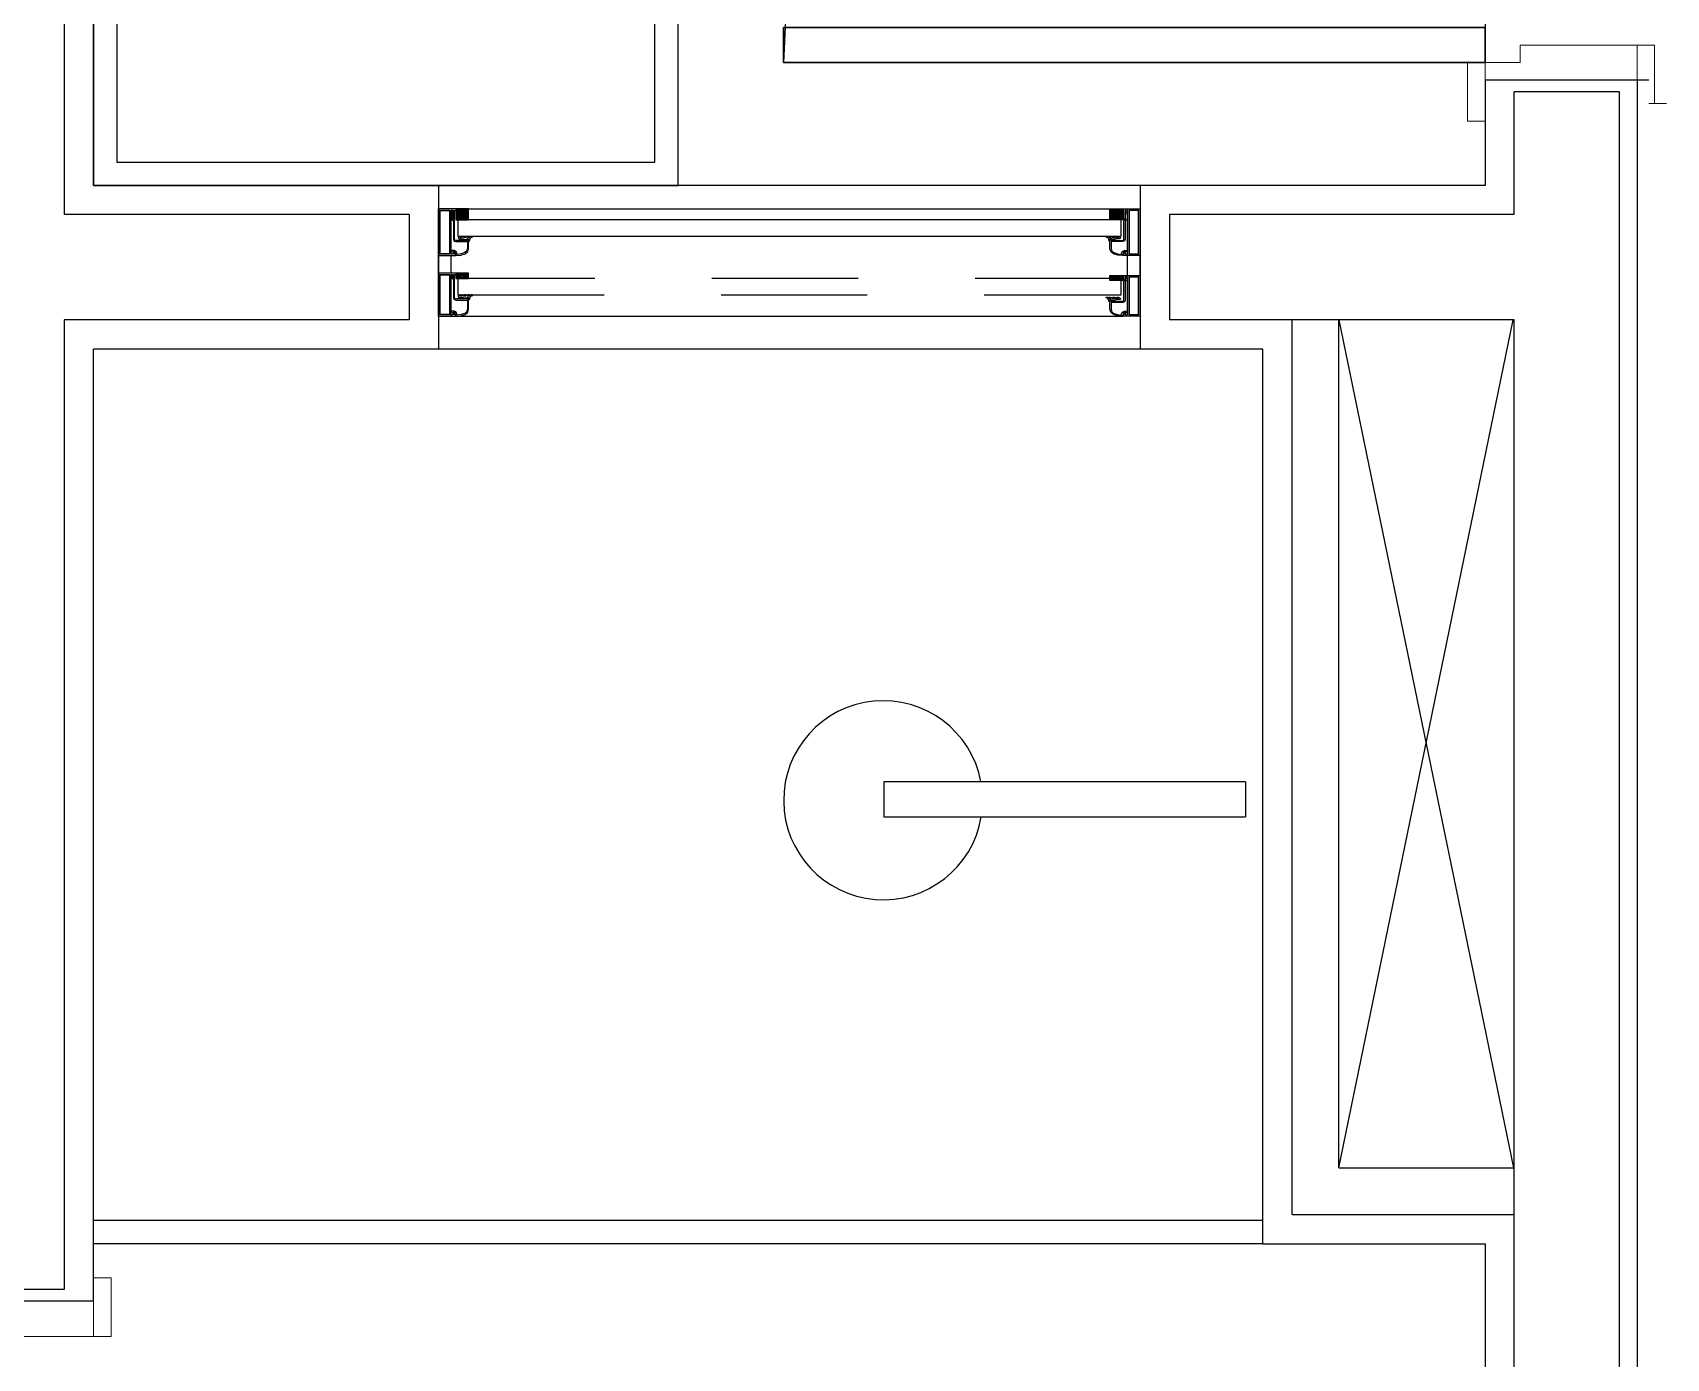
# Model space of a CAD drawing. Header units: millimetres. Extents: x 188.6 to 263.2, y 40.1 to 120.1.
# Drawn here: x 257.261 to 258.658, y 77.097 to 78.23 of the extents above; entities that cross this region are included whole.
import ezdxf

# ---------------------------------------------------------------- set-up
doc = ezdxf.new("R2010")
doc.units = ezdxf.units.MM
doc.linetypes.add('XREF-TIPO$0$HIDDEN', pattern=[0.375, 0.25, -0.125])
doc.linetypes.add('XREF-TIPO$0$HIDDEN2', pattern=[0.1875, 0.125, -0.0625])
doc.layers.add('ARQ', color=8, linetype='Continuous')

# ---------------------------------------------------------------- blocks, each defined once
blk = doc.blocks.new('XREF-TIPO$0$Z$W@#1289')
h = blk.add_hatch()
h.set_pattern_fill('ANSI31', color=0, scale=0.0003, style=0)
h.paths.add_polyline_path([(-0.0352, 0.0907), (-0.0242, 0.0907), (-0.0242, 0.0824), (-0.0334, 0.0824), (-0.0352, 0.0824)])
h = blk.add_hatch()
h.set_pattern_fill('ANSI31', color=0, scale=0.0003, style=0)
h.paths.add_polyline_path([(0.5352, 0.0824), (0.5352, 0.0907), (0.5242, 0.0907), (0.5242, 0.0824)])
h = blk.add_hatch()
h.set_pattern_fill('ANSI31', color=0, scale=0.0003, style=0)
h.paths.add_polyline_path([(-0.0352, 0.0324), (-0.0352, 0.0357), (-0.0242, 0.0357), (-0.0242, 0.0324), (-0.0255, 0.0324)])
h = blk.add_hatch()
h.set_pattern_fill('ANSI31', color=0, scale=0.0003, style=0)
h.paths.add_polyline_path([(0.5242, 0.0305), (0.5242, 0.0338), (0.5352, 0.0338), (0.5352, 0.0305), (0.5338, 0.0305)])
at = {"color": 0}
for p, q in [((-0.05, 0), (-0.05, 0.0919)), ((-0.0242, 0.0919), (0.5242, 0.0919)), ((-0.0392, 0.0369), (-0.0392, 0.0519)), ((0.5392, 0.035), (0.5392, 0.0519)), ((0.55, 0.035), (0.55, 0.0519)), ((-0.0392, 0), (-0.0392, 0.0353)), ((-0.0392, 0), (0.5356, 0))]:
    blk.add_line(p, q, dxfattribs=at)
for points in [[(-0.0242, 0.0919), (-0.05, 0.0919), (-0.05, 0.0519), (-0.0356, 0.0519, 0.446841), (-0.0352, 0.0523), (-0.0352, 0.0526, 0.480957), (-0.0357, 0.0531), (-0.0362, 0.0531), (-0.0362, 0.0547, 0.329606), (-0.0365, 0.0551), (-0.0367, 0.0552), (-0.0371, 0.0552), (-0.0373, 0.0549), (-0.0373, 0.0535, -0.409991), (-0.0377, 0.0531), (-0.0388, 0.0531, -0.414214), (-0.0392, 0.0535), (-0.0392, 0.0903, -0.414214), (-0.0388, 0.0907), (-0.0377, 0.0907, -0.414214), (-0.0373, 0.0903), (-0.0373, 0.0833, 0.414214), (-0.0369, 0.0829), (-0.0366, 0.0829, 0.414214), (-0.0362, 0.0833), (-0.0362, 0.0903, -0.414214), (-0.0358, 0.0907), (-0.0242, 0.0907), (-0.0242, 0.0919)], [(0.5242, 0.0919), (0.55, 0.0919), (0.55, 0.0519), (0.5356, 0.0519, -0.446841), (0.5352, 0.0523), (0.5352, 0.0526, -0.480957), (0.5357, 0.0531), (0.5362, 0.0531), (0.5362, 0.0547, -0.329606), (0.5365, 0.0551), (0.5367, 0.0552), (0.5371, 0.0552), (0.5373, 0.0549), (0.5373, 0.0535, 0.409991), (0.5377, 0.0531), (0.5388, 0.0531, 0.414214), (0.5392, 0.0535), (0.5392, 0.0903, 0.414214), (0.5388, 0.0907), (0.5377, 0.0907, 0.414214), (0.5373, 0.0903), (0.5373, 0.0833, -0.414214), (0.5369, 0.0829), (0.5366, 0.0829, -0.414214), (0.5362, 0.0833), (0.5362, 0.0903, 0.414214), (0.5358, 0.0907), (0.5242, 0.0907), (0.5242, 0.0919)], [(-0.0242, 0.0369), (-0.05, 0.0369), (-0.05, 0), (-0.0356, 0, 0.446841), (-0.0352, 0.0004), (-0.0352, 0.0007, 0.480957), (-0.0357, 0.0012), (-0.0362, 0.0012), (-0.0362, 0.0028, 0.329606), (-0.0365, 0.0032), (-0.0367, 0.0033), (-0.0371, 0.0033), (-0.0373, 0.003), (-0.0373, 0.0016, -0.409991), (-0.0377, 0.0012), (-0.0388, 0.0012, -0.414214), (-0.0392, 0.0016), (-0.0392, 0.0353, -0.414214), (-0.0388, 0.0357), (-0.0377, 0.0357, -0.414214), (-0.0373, 0.0353), (-0.0373, 0.0333, 0.414214), (-0.0369, 0.0329), (-0.0366, 0.0329, 0.414214), (-0.0362, 0.0333), (-0.0362, 0.0353, -0.414214), (-0.0358, 0.0357), (-0.0242, 0.0357), (-0.0242, 0.0369)], [(0.5242, 0.035), (0.55, 0.035), (0.55, 0), (0.5356, 0, -0.446841), (0.5352, 0.0004), (0.5352, 0.0007, -0.480957), (0.5357, 0.0012), (0.5362, 0.0012), (0.5362, 0.0028, -0.329606), (0.5365, 0.0032), (0.5367, 0.0033), (0.5371, 0.0033), (0.5373, 0.003), (0.5373, 0.0016, 0.409991), (0.5377, 0.0012), (0.5388, 0.0012, 0.414214), (0.5392, 0.0016), (0.5392, 0.0334, 0.414214), (0.5388, 0.0338), (0.5377, 0.0338, 0.414214), (0.5373, 0.0334), (0.5373, 0.0314, -0.414214), (0.5369, 0.031), (0.5366, 0.031, -0.414214), (0.5362, 0.0314), (0.5362, 0.0334, 0.414214), (0.5358, 0.0338), (0.5242, 0.0338), (0.5242, 0.035)]]:
    blk.add_lwpolyline(points, format="xyb", dxfattribs=at)
for points in [[(-0.0489, 0.0907), (-0.0403, 0.0907), (-0.0403, 0.0532), (-0.0489, 0.0532), (-0.0489, 0.0907)], [(-0.0486, 0.0904), (-0.0406, 0.0904), (-0.0406, 0.0535), (-0.0486, 0.0535)], [(-0.0242, 0.0907), (-0.0352, 0.0907), (-0.0352, 0.0824), (-0.0242, 0.0824)], [(0.5242, 0.0907), (0.5352, 0.0907), (0.5352, 0.0824), (0.5242, 0.0824)], [(0.5489, 0.0907), (0.5403, 0.0907), (0.5403, 0.0532), (0.5489, 0.0532), (0.5489, 0.0907)], [(0.5486, 0.0904), (0.5406, 0.0904), (0.5406, 0.0535), (0.5486, 0.0535)], [(-0.0334, 0.0684), (0.5338, 0.0684), (0.5338, 0.0824), (-0.0334, 0.0824)], [(-0.0489, 0.0357), (-0.0403, 0.0357), (-0.0403, 0.0013), (-0.0489, 0.0013), (-0.0489, 0.0357)], [(-0.0486, 0.0354), (-0.0406, 0.0354), (-0.0406, 0.0016), (-0.0486, 0.0016)], [(-0.0242, 0.0357), (-0.0352, 0.0357), (-0.0352, 0.0324), (-0.0242, 0.0324)], [(0.5242, 0.0338), (0.5352, 0.0338), (0.5352, 0.0305), (0.5242, 0.0305)], [(0.5489, 0.0338), (0.5403, 0.0338), (0.5403, 0.0013), (0.5489, 0.0013), (0.5489, 0.0338)], [(0.5486, 0.0335), (0.5406, 0.0335), (0.5406, 0.0016), (0.5486, 0.0016)]]:
    blk.add_lwpolyline(points, close=True, dxfattribs=at)
for points in [[(-0.0242, 0.0581), (-0.0242, 0.0654), (-0.0243, 0.0656), (-0.0246, 0.0658), (-0.0248, 0.0658), (-0.0251, 0.0656), (-0.0252, 0.0654), (-0.0252, 0.0648), (-0.0352, 0.0648), (-0.0359, 0.065), (-0.0362, 0.0658), (-0.0362, 0.0818), (-0.0365, 0.0825), (-0.0376, 0.0829), (-0.0378, 0.0834), (-0.0375, 0.0835), (-0.0374, 0.0838), (-0.0376, 0.0892), (-0.038, 0.0894), (-0.0383, 0.0894), (-0.0387, 0.0892), (-0.0388, 0.0839), (-0.0388, 0.0834), (-0.0383, 0.0822), (-0.0372, 0.0818), (-0.0372, 0.0658), (-0.0366, 0.0643), (-0.0352, 0.0638), (-0.0256, 0.0638), (-0.0253, 0.0636), (-0.0252, 0.0634), (-0.0252, 0.0581), (-0.0259, 0.0558), (-0.0276, 0.0544), (-0.0307, 0.0534), (-0.0338, 0.0529), (-0.0341, 0.053), (-0.0342, 0.0533), (-0.0342, 0.0539), (-0.0345, 0.0548), (-0.0352, 0.0556), (-0.0361, 0.0561), (-0.0364, 0.0562), (-0.0366, 0.0563), (-0.0384, 0.0563), (-0.0387, 0.0561), (-0.0388, 0.0557), (-0.0386, 0.0554), (-0.0378, 0.055), (-0.0376, 0.055), (-0.0374, 0.055), (-0.037, 0.0553), (-0.0366, 0.0553), (-0.0358, 0.0548), (-0.0356, 0.0545), (-0.0356, 0.0542), (-0.0362, 0.0539), (-0.0362, 0.0536), (-0.0361, 0.0534), (-0.0358, 0.0533), (-0.0352, 0.0533), (-0.0352, 0.0523), (-0.0351, 0.052), (-0.0348, 0.0519), (-0.0309, 0.0523), (-0.0272, 0.0535), (-0.025, 0.0553), (-0.0242, 0.0581)], [(0.5242, 0.0581), (0.5242, 0.0654), (0.5243, 0.0656), (0.5246, 0.0658), (0.5248, 0.0658), (0.5251, 0.0656), (0.5252, 0.0654), (0.5252, 0.0648), (0.5352, 0.0648), (0.5359, 0.065), (0.5362, 0.0658), (0.5362, 0.0818), (0.5365, 0.0825), (0.5376, 0.0829), (0.5378, 0.0834), (0.5375, 0.0835), (0.5374, 0.0838), (0.5376, 0.0892), (0.538, 0.0894), (0.5383, 0.0894), (0.5387, 0.0892), (0.5388, 0.0839), (0.5388, 0.0834), (0.5383, 0.0822), (0.5372, 0.0818), (0.5372, 0.0658), (0.5366, 0.0643), (0.5352, 0.0638), (0.5256, 0.0638), (0.5253, 0.0636), (0.5252, 0.0634), (0.5252, 0.0581), (0.5259, 0.0558), (0.5276, 0.0544), (0.5307, 0.0534), (0.5338, 0.0529), (0.5341, 0.053), (0.5342, 0.0533), (0.5342, 0.0539), (0.5345, 0.0548), (0.5352, 0.0556), (0.5361, 0.0561), (0.5364, 0.0562), (0.5366, 0.0563), (0.5384, 0.0563), (0.5387, 0.0561), (0.5388, 0.0557), (0.5386, 0.0554), (0.5378, 0.055), (0.5376, 0.055), (0.5374, 0.055), (0.537, 0.0553), (0.5366, 0.0553), (0.5358, 0.0548), (0.5356, 0.0545), (0.5356, 0.0542), (0.5362, 0.0539), (0.5362, 0.0536), (0.5361, 0.0534), (0.5358, 0.0533), (0.5352, 0.0533), (0.5352, 0.0523), (0.5351, 0.052), (0.5348, 0.0519), (0.5309, 0.0523), (0.5272, 0.0535), (0.525, 0.0553), (0.5242, 0.0581)], [(-0.0316, 0.0673), (-0.031, 0.0675), (-0.0303, 0.0676), (-0.0301, 0.0677), (-0.03, 0.068), (-0.0302, 0.0683), (-0.0311, 0.0683), (-0.0321, 0.068), (-0.033, 0.0674), (-0.0331, 0.0672), (-0.0331, 0.067), (-0.0328, 0.0664), (-0.0321, 0.0662), (-0.0291, 0.0662), (-0.0289, 0.0661), (-0.0289, 0.066), (-0.0289, 0.0659), (-0.0288, 0.0658), (-0.0287, 0.0657), (-0.0259, 0.0657), (-0.0257, 0.0658), (-0.0257, 0.0659), (-0.0257, 0.066), (-0.0256, 0.0661), (-0.0255, 0.0662), (-0.0244, 0.0662), (-0.0242, 0.0662), (-0.0242, 0.066), (-0.0242, 0.0646), (-0.0241, 0.0643), (-0.0238, 0.0642), (-0.0236, 0.0643), (-0.0234, 0.0645), (-0.0229, 0.0664), (-0.0223, 0.0672), (-0.0211, 0.0676), (-0.021, 0.0678), (-0.021, 0.0682), (-0.0212, 0.0683), (-0.0224, 0.0683), (-0.0231, 0.0681), (-0.0237, 0.0674), (-0.0237, 0.0674), (-0.0239, 0.0673), (-0.0252, 0.0673), (-0.0245, 0.0675), (-0.0239, 0.0676), (-0.0236, 0.0677), (-0.0235, 0.068), (-0.0235, 0.0682), (-0.0236, 0.0683), (-0.0247, 0.0683), (-0.0257, 0.0679), (-0.0265, 0.0674), (-0.0266, 0.0673), (-0.0268, 0.0673), (-0.0286, 0.0673), (-0.0279, 0.0675), (-0.0272, 0.0676), (-0.0269, 0.0677), (-0.0268, 0.068), (-0.0269, 0.0683), (-0.0281, 0.0683), (-0.0291, 0.068), (-0.0299, 0.0674), (-0.03, 0.0673), (-0.0302, 0.0673), (-0.0316, 0.0673)], [(0.5316, 0.0673), (0.531, 0.0675), (0.5303, 0.0676), (0.5301, 0.0677), (0.53, 0.068), (0.5302, 0.0683), (0.5311, 0.0683), (0.5321, 0.068), (0.533, 0.0674), (0.5331, 0.0672), (0.5331, 0.067), (0.5328, 0.0664), (0.5321, 0.0662), (0.5291, 0.0662), (0.5289, 0.0661), (0.5289, 0.066), (0.5289, 0.0659), (0.5288, 0.0658), (0.5287, 0.0657), (0.5259, 0.0657), (0.5257, 0.0658), (0.5257, 0.0659), (0.5257, 0.066), (0.5256, 0.0661), (0.5255, 0.0662), (0.5244, 0.0662), (0.5242, 0.0662), (0.5242, 0.066), (0.5242, 0.0646), (0.5241, 0.0643), (0.5238, 0.0642), (0.5236, 0.0643), (0.5234, 0.0645), (0.5229, 0.0664), (0.5223, 0.0672), (0.5211, 0.0676), (0.521, 0.0678), (0.521, 0.0682), (0.5212, 0.0683), (0.5224, 0.0683), (0.5231, 0.0681), (0.5237, 0.0674), (0.5237, 0.0674), (0.5239, 0.0673), (0.5252, 0.0673), (0.5245, 0.0675), (0.5239, 0.0676), (0.5236, 0.0677), (0.5235, 0.068), (0.5235, 0.0682), (0.5236, 0.0683), (0.5247, 0.0683), (0.5257, 0.0679), (0.5265, 0.0674), (0.5266, 0.0673), (0.5268, 0.0673), (0.5286, 0.0673), (0.5279, 0.0675), (0.5272, 0.0676), (0.5269, 0.0677), (0.5268, 0.068), (0.5269, 0.0683), (0.5281, 0.0683), (0.5291, 0.068), (0.5299, 0.0674), (0.53, 0.0673), (0.5302, 0.0673), (0.5316, 0.0673)], [(-0.0242, 0.0062), (-0.0242, 0.0154), (-0.0243, 0.0156), (-0.0246, 0.0158), (-0.0248, 0.0158), (-0.0251, 0.0156), (-0.0252, 0.0154), (-0.0252, 0.0148), (-0.0352, 0.0148), (-0.0359, 0.015), (-0.0362, 0.0158), (-0.0362, 0.0318), (-0.0365, 0.0325), (-0.0376, 0.0329), (-0.0378, 0.0334), (-0.0375, 0.0335), (-0.0374, 0.0338), (-0.0376, 0.0342), (-0.038, 0.0344), (-0.0383, 0.0344), (-0.0387, 0.0342), (-0.0388, 0.0339), (-0.0388, 0.0334), (-0.0383, 0.0322), (-0.0372, 0.0318), (-0.0372, 0.0158), (-0.0366, 0.0143), (-0.0352, 0.0138), (-0.0256, 0.0138), (-0.0253, 0.0136), (-0.0252, 0.0134), (-0.0252, 0.0062), (-0.0259, 0.0039), (-0.0276, 0.0025), (-0.0307, 0.0015), (-0.0338, 0.001), (-0.034, 0.0011), (-0.0342, 0.0014), (-0.0342, 0.002), (-0.0345, 0.0029), (-0.0352, 0.0037), (-0.0361, 0.0042), (-0.0364, 0.0043), (-0.0366, 0.0044), (-0.0384, 0.0044), (-0.0387, 0.0042), (-0.0388, 0.0038), (-0.0386, 0.0035), (-0.0378, 0.0031), (-0.0376, 0.0031), (-0.0374, 0.0031), (-0.037, 0.0034), (-0.0366, 0.0034), (-0.0358, 0.0029), (-0.0356, 0.0026), (-0.0356, 0.0023), (-0.0362, 0.002), (-0.0362, 0.0017), (-0.0361, 0.0015), (-0.0358, 0.0013), (-0.0352, 0.0013), (-0.0352, 0.0004), (-0.0351, 0.0001), (-0.0348, 0), (-0.0309, 0.0004), (-0.0272, 0.0016), (-0.025, 0.0034), (-0.0242, 0.0062)], [(0.5242, 0.0062), (0.5242, 0.0135), (0.5243, 0.0137), (0.5246, 0.0139), (0.5248, 0.0139), (0.5251, 0.0137), (0.5252, 0.0135), (0.5252, 0.0129), (0.5352, 0.0129), (0.5359, 0.0131), (0.5362, 0.0139), (0.5362, 0.0299), (0.5365, 0.0306), (0.5376, 0.031), (0.5378, 0.0315), (0.5375, 0.0316), (0.5374, 0.0319), (0.5376, 0.0323), (0.538, 0.0325), (0.5383, 0.0325), (0.5387, 0.0323), (0.5388, 0.032), (0.5388, 0.0315), (0.5383, 0.0303), (0.5372, 0.0299), (0.5372, 0.0139), (0.5366, 0.0124), (0.5352, 0.0119), (0.5256, 0.0119), (0.5253, 0.0117), (0.5252, 0.0115), (0.5252, 0.0062), (0.5259, 0.0039), (0.5276, 0.0025), (0.5307, 0.0015), (0.5338, 0.001), (0.5341, 0.0011), (0.5342, 0.0014), (0.5342, 0.002), (0.5345, 0.0029), (0.5352, 0.0037), (0.5361, 0.0042), (0.5364, 0.0043), (0.5366, 0.0044), (0.5384, 0.0044), (0.5387, 0.0042), (0.5388, 0.0038), (0.5386, 0.0035), (0.5378, 0.0031), (0.5376, 0.0031), (0.5374, 0.0031), (0.537, 0.0034), (0.5366, 0.0034), (0.5358, 0.0029), (0.5356, 0.0026), (0.5356, 0.0023), (0.5362, 0.002), (0.5362, 0.0017), (0.5361, 0.0015), (0.5358, 0.0013), (0.5352, 0.0013), (0.5352, 0.0004), (0.5351, 0.0001), (0.5348, 0), (0.5309, 0.0004), (0.5272, 0.0016), (0.525, 0.0034), (0.5242, 0.0062)], [(-0.0316, 0.0173), (-0.031, 0.0175), (-0.0303, 0.0176), (-0.0301, 0.0177), (-0.03, 0.018), (-0.0302, 0.0183), (-0.0311, 0.0183), (-0.0321, 0.018), (-0.033, 0.0174), (-0.0331, 0.0172), (-0.0331, 0.017), (-0.0328, 0.0164), (-0.0321, 0.0162), (-0.029, 0.0162), (-0.0289, 0.0161), (-0.0288, 0.016), (-0.0288, 0.0159), (-0.0288, 0.0158), (-0.0286, 0.0157), (-0.0258, 0.0157), (-0.0257, 0.0158), (-0.0256, 0.0159), (-0.0256, 0.016), (-0.0256, 0.0161), (-0.0254, 0.0162), (-0.0244, 0.0162), (-0.0242, 0.0162), (-0.0242, 0.016), (-0.0242, 0.0146), (-0.0241, 0.0143), (-0.0238, 0.0142), (-0.0236, 0.0143), (-0.0234, 0.0145), (-0.0229, 0.0164), (-0.0223, 0.0172), (-0.0211, 0.0176), (-0.021, 0.0178), (-0.021, 0.0182), (-0.0212, 0.0183), (-0.0224, 0.0183), (-0.0231, 0.0181), (-0.0237, 0.0174), (-0.0237, 0.0174), (-0.0239, 0.0173), (-0.0252, 0.0173), (-0.0245, 0.0175), (-0.0239, 0.0176), (-0.0236, 0.0177), (-0.0235, 0.018), (-0.0235, 0.0182), (-0.0236, 0.0183), (-0.0247, 0.0183), (-0.0257, 0.0179), (-0.0265, 0.0174), (-0.0266, 0.0173), (-0.0268, 0.0173), (-0.0286, 0.0173), (-0.0279, 0.0175), (-0.0272, 0.0176), (-0.0269, 0.0177), (-0.0268, 0.018), (-0.0269, 0.0183), (-0.0281, 0.0183), (-0.0291, 0.018), (-0.0299, 0.0174), (-0.03, 0.0173), (-0.0302, 0.0173), (-0.0316, 0.0173)], [(0.5316, 0.0154), (0.531, 0.0156), (0.5303, 0.0157), (0.5301, 0.0158), (0.53, 0.0161), (0.5302, 0.0164), (0.5311, 0.0164), (0.5321, 0.0161), (0.533, 0.0155), (0.5331, 0.0153), (0.5331, 0.0151), (0.5328, 0.0145), (0.5321, 0.0143), (0.529, 0.0143), (0.5289, 0.0142), (0.5288, 0.0141), (0.5288, 0.014), (0.5288, 0.0139), (0.5286, 0.0138), (0.5258, 0.0138), (0.5257, 0.0139), (0.5256, 0.014), (0.5256, 0.0141), (0.5256, 0.0142), (0.5254, 0.0143), (0.5244, 0.0143), (0.5242, 0.0142), (0.5242, 0.0141), (0.5242, 0.0127), (0.5241, 0.0124), (0.5238, 0.0123), (0.5236, 0.0124), (0.5234, 0.0126), (0.5229, 0.0145), (0.5223, 0.0153), (0.5211, 0.0157), (0.521, 0.0159), (0.521, 0.0162), (0.5212, 0.0164), (0.5224, 0.0164), (0.5231, 0.0161), (0.5237, 0.0155), (0.5237, 0.0155), (0.5239, 0.0154), (0.5252, 0.0154), (0.5245, 0.0156), (0.5239, 0.0157), (0.5236, 0.0158), (0.5235, 0.0161), (0.5235, 0.0163), (0.5236, 0.0164), (0.5247, 0.0164), (0.5257, 0.016), (0.5265, 0.0155), (0.5266, 0.0154), (0.5268, 0.0154), (0.5286, 0.0154), (0.5279, 0.0156), (0.5272, 0.0157), (0.5269, 0.0158), (0.5268, 0.0161), (0.5269, 0.0164), (0.5281, 0.0164), (0.5291, 0.0161), (0.5299, 0.0155), (0.53, 0.0154), (0.5302, 0.0154), (0.5316, 0.0154)]]:
    blk.add_lwpolyline(points, dxfattribs=at)
at = {"color": 0, "linetype": 'XREF-TIPO$0$HIDDEN', "ltscale": 0.5}
blk.add_lwpolyline([(-0.0334, 0.0184), (0.5338, 0.0184), (0.5338, 0.0324), (-0.0334, 0.0324)], close=True, dxfattribs=at)
blk = doc.blocks.new('XREF-TIPO$0$CHUVEIRO')
at = {"color": 0}
for p, q in [((216.39, 104.5817), (216.39, 104.8912)), ((216.39, 104.8912), (216.42, 104.8912)), ((216.42, 104.8912), (216.42, 104.5817)), ((216.39, 104.5817), (216.42, 104.5817))]:
    blk.add_line(p, q, dxfattribs=at)
at = {"color": 0, "extrusion": (0, 0, -1)}
blk.add_ellipse((216.4058, 104.8916), major_axis=(-0.0851, 0), ratio=1, start_param=4.898771, end_param=10.827741, dxfattribs=at)
blk = doc.blocks.new('XREF-TIPO$0$A$C281A5909')
at = {"color": 0}
for p, q in [((0.05, 0.755), (0.08, 0.755)), ((0.05, 0.155), (0.05, 0.755)), ((0.08, 0.755), (0.05, 0.755)), ((0.05, 0.755), (0.05, 0.155)), ((0.08, 0.755), (0.08, 0.155)), ((0.08, 0.155), (0.08, 0.755)), ((0.035, 0.015), (0.035, 0.155)), ((0.08, 0.155), (0.05, 0.155)), ((0.05, 0.155), (0.08, 0.155)), ((0.65, 0.155), (0.08, 0.155)), ((0.665, 0.025), (0.665, 0.155))]:
    blk.add_line(p, q, dxfattribs=at)
at = {"color": 0, "lineweight": 13}
for p, q in [((0, 0.155), (0, 0.17)), ((0, 0.17), (0.05, 0.17)), ((0.65, 0.155), (0.65, 0.17)), ((0.65, 0.17), (0.7, 0.17)), ((0.7, 0.17), (0.7, 0.155)), ((0, 0.155), (0.05, 0.155)), ((0.05, 0.155), (0.035, 0.155)), ((0.05, 0.155), (0.05, 0.125)), ((0.665, 0.155), (0.65, 0.155)), ((0.65, 0.125), (0.65, 0.155)), ((0.65, 0.155), (0.7, 0.155)), ((0.05, 0.125), (0.065, 0.125)), ((0.065, 0.125), (0.065, 0.025)), ((0.635, 0.025), (0.635, 0.125)), ((0.635, 0.125), (0.65, 0.125)), ((0.065, 0.025), (0.015, 0.025)), ((0.015, 0), (0.015, 0.015)), ((0.035, 0.025), (0.065, 0.025)), ((0.065, 0.025), (0.065, 0.01)), ((0.635, 0.025), (0.665, 0.025)), ((0.635, 0.01), (0.635, 0.025)), ((0.685, 0.025), (0.635, 0.025)), ((0.685, 0.025), (0.685, 0.01)), ((0.065, 0.01), (0.015, 0.01)), ((0.685, 0.01), (0.635, 0.01))]:
    blk.add_line(p, q, dxfattribs=at)
at = {"color": 0, "linetype": 'XREF-TIPO$0$HIDDEN2'}
blk.add_arc((0.05, 0.155), 0.6, 0, 90, dxfattribs=at)

msp = doc.modelspace()

# ---------------------------------------------------------------- linework, layer by layer
at = {"layer": 'ARQ'}
for p, q in [((257.3132, 78.0996), (257.3132, 79.5696)), ((257.3132, 78.0996), (257.3132, 79.5696)), ((257.2882, 79.5445), (257.2882, 78.0746)), ((257.2882, 79.5445), (257.2882, 78.0746)), ((258.6332, 78.1896), (258.5032, 78.1896)), ((258.5032, 78.1896), (258.5032, 78.0996)), ((258.6332, 78.1896), (258.5032, 78.1896)), ((258.5032, 78.1896), (258.5032, 78.0996)), ((258.6182, 78.1796), (258.5282, 78.1796)), ((258.5282, 78.0746), (258.5282, 78.1796)), ((258.6182, 78.1796), (258.5282, 78.1796)), ((258.5282, 78.0746), (258.5282, 78.1796)), ((258.6182, 75.7846), (258.6182, 78.1796)), ((258.6182, 75.7846), (258.6182, 78.1796)), ((258.6332, 78.1896), (258.6332, 75.7996)), ((258.6332, 78.1896), (258.6332, 75.7996)), ((258.5032, 78.0996), (257.3132, 78.0996)), ((258.5032, 78.0996), (257.3132, 78.0996)), ((257.6082, 78.0996), (257.6082, 77.9596)), ((257.6082, 78.0996), (257.6082, 77.9596)), ((258.2082, 78.0996), (258.2082, 77.9596)), ((258.2082, 78.0996), (258.2082, 77.9596)), ((257.5832, 78.0746), (257.2882, 78.0746)), ((257.5832, 78.0746), (257.2882, 78.0746)), ((257.5832, 78.0746), (257.5832, 77.9846)), ((257.5832, 78.0746), (257.5832, 77.9846)), ((258.5282, 78.0746), (258.2332, 78.0746)), ((258.2332, 78.0746), (258.2332, 77.9846)), ((258.5282, 78.0746), (258.2332, 78.0746)), ((258.2332, 78.0746), (258.2332, 77.9846)), ((257.2882, 77.9846), (257.2882, 77.1557)), ((257.5832, 77.9846), (257.2882, 77.9846)), ((257.2882, 77.9846), (257.2882, 77.1557)), ((257.5832, 77.9846), (257.2882, 77.9846)), ((258.5282, 77.9846), (258.2332, 77.9846)), ((258.5282, 77.9846), (258.2332, 77.9846)), ((258.3382, 77.2198), (258.3382, 77.9846)), ((258.3382, 77.2198), (258.3382, 77.9846)), ((258.3782, 77.9846), (258.5274, 77.2598)), ((258.3782, 77.2598), (258.5271, 77.9846)), ((258.3782, 77.2598), (258.3782, 77.9846)), ((258.3782, 77.9846), (258.5274, 77.2598)), ((258.3782, 77.2598), (258.5271, 77.9846)), ((258.3782, 77.2598), (258.3782, 77.9846)), ((258.5282, 75.7846), (258.5282, 77.9846)), ((258.5282, 75.7846), (258.5282, 77.9846)), ((258.3132, 77.9596), (257.3132, 77.9596)), ((257.3132, 77.1457), (257.3132, 77.9596)), ((258.3132, 77.9596), (257.3132, 77.9596)), ((257.3132, 77.1457), (257.3132, 77.9596)), ((258.3132, 77.1948), (258.3132, 77.9596)), ((258.3132, 77.1948), (258.3132, 77.9596)), ((258.3782, 77.2598), (258.5282, 77.2598)), ((258.3782, 77.2598), (258.5282, 77.2598)), ((258.3132, 77.2148), (257.3132, 77.2148)), ((258.3132, 77.2148), (257.3132, 77.2148)), ((258.3382, 77.2198), (258.5282, 77.2198)), ((258.3382, 77.2198), (258.5282, 77.2198)), ((258.3132, 77.1948), (257.3132, 77.1948)), ((258.3132, 77.1948), (257.3132, 77.1948)), ((258.3132, 77.1948), (258.5032, 77.1948)), ((258.3132, 77.1948), (258.5032, 77.1948)), ((258.5032, 77.1948), (258.5032, 75.8096)), ((258.5032, 77.1948), (258.5032, 75.8096)), ((257.3132, 77.1457), (257.1832, 77.1457)), ((257.3132, 77.1457), (257.1832, 77.1457)), ((257.2882, 77.1557), (257.1982, 77.1557)), ((257.2882, 77.1557), (257.1982, 77.1557))]:
    msp.add_line(p, q, dxfattribs=at)
msp.add_lwpolyline([(257.8132, 78.0996), (257.8132, 79.2196), (257.6132, 79.3696), (257.6132, 79.5396), (257.3132, 79.5396), (257.3132, 78.0996), (257.8132, 78.0996)], dxfattribs=at)
msp.add_lwpolyline([(257.8132, 78.0996), (257.8132, 79.2196), (257.6132, 79.3696), (257.6132, 79.5396), (257.3132, 79.5396), (257.3132, 78.0996), (257.8132, 78.0996)], dxfattribs=at)
msp.add_lwpolyline([(257.7932, 78.1196), (257.7932, 79.2113), (257.5932, 79.3613), (257.5932, 79.5196), (257.3332, 79.5196), (257.3332, 78.1196)], close=True, dxfattribs=at)
msp.add_lwpolyline([(257.7932, 78.1196), (257.7932, 79.2113), (257.5932, 79.3613), (257.5932, 79.5196), (257.3332, 79.5196), (257.3332, 78.1196)], close=True, dxfattribs=at)

# ---------------------------------------------------------------- block references
at = {"layer": 'ARQ', "rotation": 90}
for p in [(258.6582, 78.1546), (258.6582, 78.1546), (257.3382, 76.4807), (257.3382, 76.4807)]:
    msp.add_blockref('XREF-TIPO$0$A$C281A5909', p, dxfattribs=at)
at = {"layer": 'ARQ'}
msp.add_blockref('XREF-TIPO$0$Z$W@#1289', (257.6582, 77.9877), dxfattribs=at)
msp.add_blockref('XREF-TIPO$0$Z$W@#1289', (257.6582, 77.9877), dxfattribs=at)
at = {"layer": 'ARQ', "xscale": -1, "rotation": 90}
msp.add_blockref('XREF-TIPO$0$CHUVEIRO', (362.8801, 293.9798), dxfattribs=at)
msp.add_blockref('XREF-TIPO$0$CHUVEIRO', (362.8801, 293.9798), dxfattribs=at)

doc.saveas('drawing.dxf')
